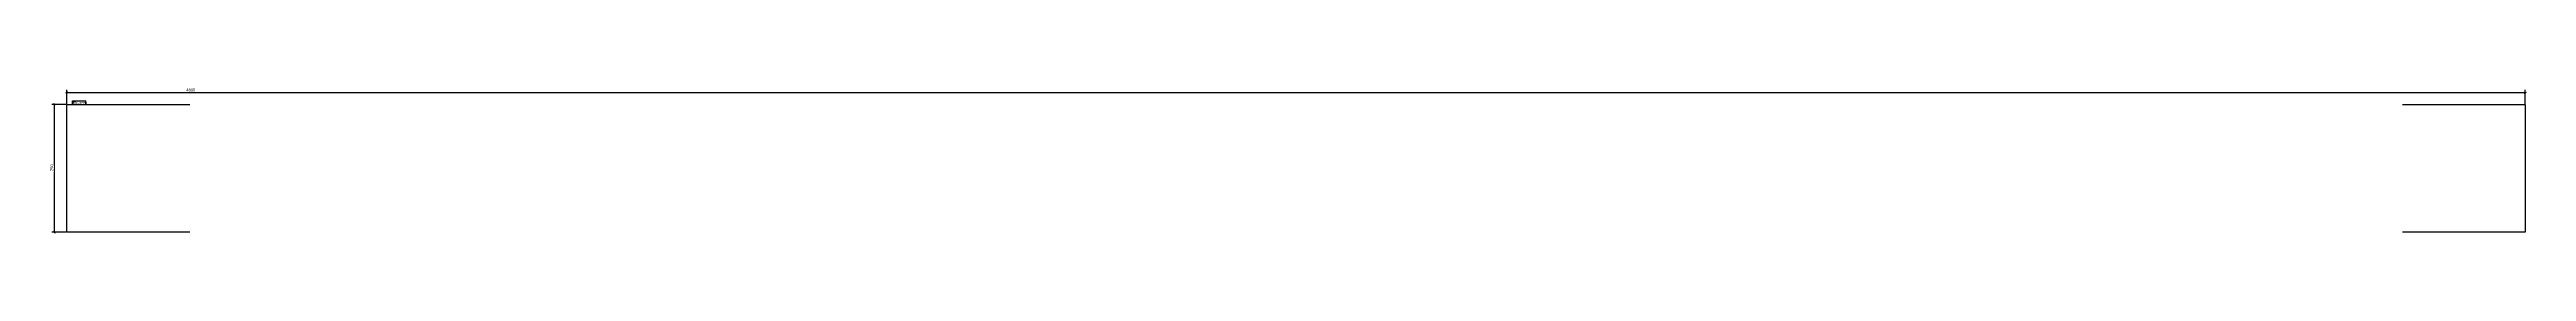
# Model space of a CAD drawing. Header units: millimetres. Extents: x 3 to 4839, y 4 to 290.
import ezdxf

# ---------------------------------------------------------------- set-up
doc = ezdxf.new("R2010")
doc.units = ezdxf.units.MM
for name, color, linetype in [('MÅLSÆTNING', 7, 'Continuous'), ('STÅL', 7, 'Continuous'), ('TEKST', 7, 'Continuous')]:
    doc.layers.add(name, color=color, linetype=linetype)
doc.styles.add('Arial Narrow', font='ARIALN.TTF', dxfattribs={"height": 0.2})

msp = doc.modelspace()

# ---------------------------------------------------------------- linework, layer by layer
at = {"layer": 'MÅLSÆTNING', "color": 7, "linetype": 'Continuous'}
for p, q in [((35.5, 256.8), (7.5, 256.8)), ((13.7, 254.5), (11.9, 259)), ((12.8, 6.8), (12.8, 256.8)), ((39.2, 281), (34.7, 279.2)), ((37, 258.3), (37, 285.4)), ((37, 280.1), (4837, 280.1)), ((4834.7, 279.2), (4839.2, 281)), ((4837, 258.3), (4837, 285.4)), ((35.5, 6.8), (7.5, 6.8)), ((11.9, 9), (13.7, 4.5))]:
    msp.add_line(p, q, dxfattribs=at)
at = {"layer": 'STÅL', "color": 2, "linetype": 'Continuous'}
for p, q in [((37, 6.8), (37, 256.8)), ((37, 256.8), (277, 256.8)), ((4597, 256.8), (4837, 256.8)), ((4837, 256.8), (4837, 6.8)), ((277, 6.8), (37, 6.8)), ((4837, 6.8), (4597, 6.8))]:
    msp.add_line(p, q, dxfattribs=at)

# ---------------------------------------------------------------- next in the draw order: wipeouts: each hides what was drawn before it
at = {"color": 0}
for points, layer in [([(4604.7, 281.2), (4604.7, 289.6), (269.2, 289.6), (269.2, 281.2)], 'MÅLSÆTNING'), ([(11.7, 138.4), (3.3, 138.4), (3.3, 125.1), (11.7, 125.1)], 'MÅLSÆTNING'), ([(53.8, 257.8), (53.8, 263.1), (49, 263.1), (49, 257.8)], 'TEKST')]:
    msp.add_wipeout(points, dxfattribs=at).dxf.layer = layer

# ---------------------------------------------------------------- next in the draw order: texts
at = {"layer": 'MÅLSÆTNING', "color": 3, "style": 'Arial Narrow'}
msp.add_text('4800', height=5.73, dxfattribs=at).set_placement((270.4, 282.4))
msp.add_text('250', height=5.73, rotation=90.0002, dxfattribs=at).set_placement((10.5, 126.3))

# ---------------------------------------------------------------- next in the draw order: wipeouts: each hides what was drawn before it
at = {"color": 0}
msp.add_wipeout([(53.8, 257.8), (53.8, 263.1), (49, 263.1), (49, 257.8)], dxfattribs=at).dxf.layer = 'TEKST'

# ---------------------------------------------------------------- next in the draw order: wipeouts: each hides what was drawn before it
msp.add_wipeout([(73.2, 257.8), (73.2, 261.6), (55.3, 261.6), (55.3, 257.8)], dxfattribs=at).dxf.layer = 'TEKST'

# ---------------------------------------------------------------- next in the draw order: wipeouts: each hides what was drawn before it
msp.add_wipeout([(73.2, 257.8), (73.2, 261.6), (55.3, 261.6), (55.3, 257.8)], dxfattribs=at).dxf.layer = 'TEKST'

# ---------------------------------------------------------------- next in the draw order: linework, layer by layer
at = {"layer": 'TEKST', "color": 7, "linetype": 'Continuous'}
for p, q in [((48.1, 264), (74.1, 264)), ((48.1, 256.9), (48.1, 264)), ((48.1, 256.9), (74.1, 256.9)), ((74.1, 256.9), (74.1, 264))]:
    msp.add_line(p, q, dxfattribs=at)

# ---------------------------------------------------------------- next in the draw order: texts
at = {"layer": 'TEKST', "color": 3, "style": 'Arial Narrow'}
for s, height, p in [('f9', 5.01, (49, 257.8)), ('FL35*250', 3.58, (55.3, 257.8))]:
    msp.add_text(s, height=height, dxfattribs=at).set_placement(p)

doc.saveas('drawing.dxf')
